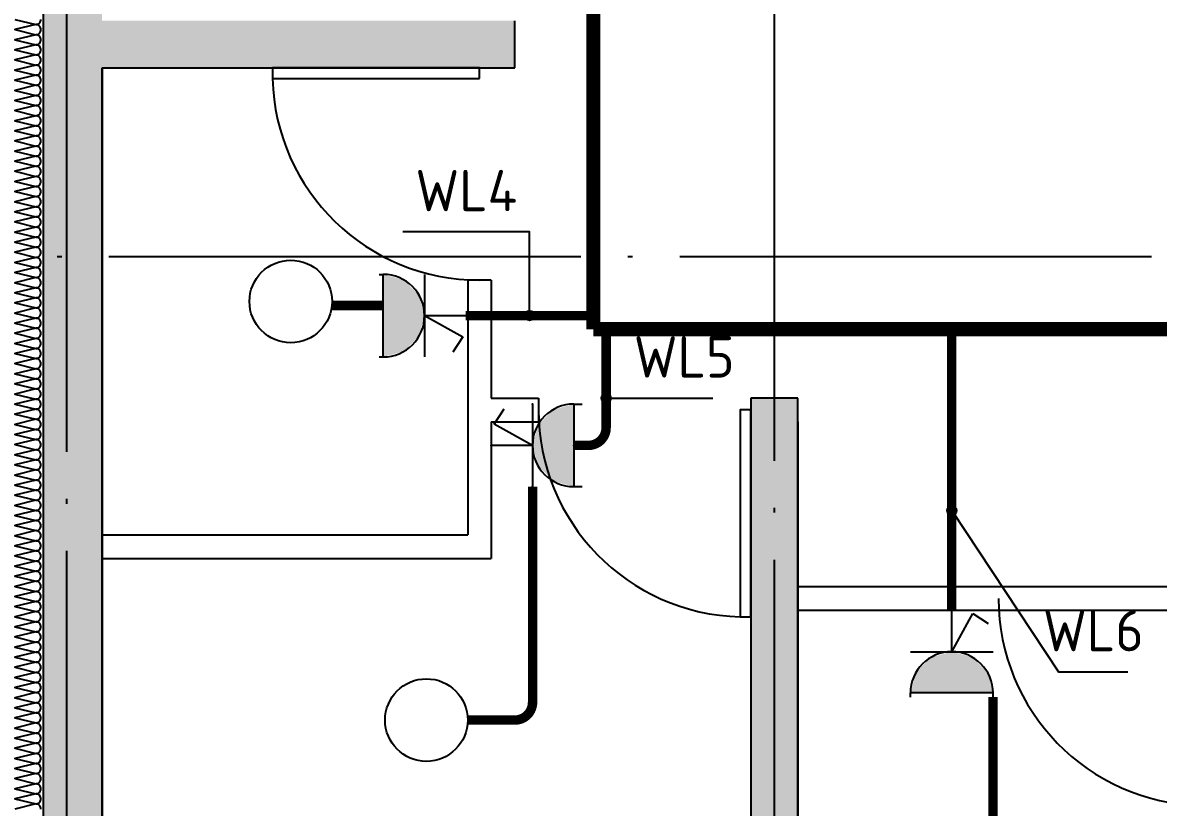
# Model space of a CAD drawing. Extents: x 1129508 to 1196731, y 2982646 to 3009272.
# Drawn here: x 1162982 to 1167796, y 2990779 to 2994105 of the extents above; entities that cross this region are included whole.
import ezdxf
from ezdxf.enums import TextEntityAlignment as Align

# ---------------------------------------------------------------- set-up
doc = ezdxf.new("R2010")
doc.units = 0
doc.header["$LTSCALE"] = 1000
doc.linetypes.add('DOTE', pattern=[2.42, 2, -0.2, 0.02, -0.2])
for name, color, linetype in [('COLUMN', 2, 'Continuous'), ('DIM-照明', 7, 'Continuous'), ('DOTE', 8, 'DOTE'), ('E-LINE', 83, 'Continuous'), ('EQUIP-插座', 3, 'Continuous'), ('EQUIP-照明', 3, 'Continuous'), ('PUB_HATCH', 8, 'Continuous'), ('WALL', 2, 'Continuous'), ('WINDOW', 4, 'Continuous'), ('WIRE-照明', 1, 'Continuous')]:
    doc.layers.add(name, color=color, linetype=linetype)
doc.styles.add('_TEL_DIM', font='SIMPLEX', dxfattribs={"width": 0.8, "height": 3.5, "bigfont": 'HZTXT'})
doc.styles.add('CADReader_TextStyle', font='tssdeng.shx', dxfattribs={"height": 0.2, "bigfont": 'gbcbig.shx'})
doc.styles.get("Standard").update_dxf_attribs({"font": 'simplex.shx', "bigfont": 'gbcbig.shx'})

# ---------------------------------------------------------------- blocks, each defined once
blk = doc.blocks.new('21325465')
at = {"layer": 'DOTE'}
for p, q in [((6303113.1, 288090.3), (6303113.1, 305116.2)), ((6306113.1, 288052.6), (6306113.1, 305078.5)), ((6274252.3, 293757.8), (6331875.9, 293757.8))]:
    blk.add_line(p, q, dxfattribs=at)
blk = doc.blocks.new('SIPIN1-1-1')
at = {"layer": 'PUB_HATCH'}
h = blk.add_hatch(dxfattribs=at)
h.set_pattern_fill('钢筋混凝土', color=256, scale=50, style=0, pattern_type=2)
h.set_pattern_definition([(45, (0, 0), (-88.3883476, 88.3883476), []), (50, (0, 0), (358.63009, -31.376067), [37.5, -412.5]), (355, (0, 0), (-69.375667, 376.096067), [30, -330]), (100.4514, (29.9, -2.6), (289.25469, 344.71977), [31.870095, -350.571056]), (46.1842, (0, 100), (533.620524, -82.75951), [56.25, -618.75]), (96.6356, (44.47, 93.1), (467.33135, 487.05894), [47.80514, -525.8565]), (351.1842, (0, 100), (467.33097, 487.0593), [45, -495]), (21, (50, 75), (298.453526, -201.309445), [37.5, -412.5]), (326, (50, 75), (121.657666, 362.57502), [30, -330]), (71.4514, (74.87, 58.22), (420.111314, 161.26525), [31.870095, -350.571056]), (37.5, (0, 0), (6.0799277, 166.446927), [0, -326, 0, -335, 0, -331.25]), (7.5, (0, 0), (131.534769, 197.205856), [0, -191, 0, -318.5, 0, -126.25]), (-32.5, (-111.5, 0), (266.911218, -11.277436), [0, -125, 0, -390, 0, -517.5]), (-42.5, (-161.5, 0), (291.593085, 50.052491), [0, -162.5, 0, -259, 0, -367.5])])
h.paths.add_polyline_path([(-260272.7, 2626285.8), (-260472.7, 2626285.8), (-260472.7, 2623736.1), (-264072.7, 2623736.1), (-264072.7, 2627086.1), (-264272.7, 2627086.1), (-264272.7, 2625036.1), (-267022.7, 2625036.1), (-267022.7, 2628486.1), (-265272.7, 2628486.1), (-265272.7, 2628686.1), (-267022.7, 2628686.1), (-267022.7, 2630686.1), (-265272.7, 2630686.1), (-265272.7, 2630886.1), (-267022.7, 2630886.1), (-267022.7, 2633336.1), (-266572.7, 2633336.1), (-266572.7, 2633586.1), (-267272.7, 2633586.1), (-267272.7, 2624786.1), (-264322.7, 2624786.1), (-264322.7, 2623486.1), (-256422.7, 2623486.1), (-256422.7, 2624786.1), (-250722.7, 2624786.1), (-250722.7, 2623486.1), (-242822.7, 2623486.1), (-242822.7, 2624786.1), (-239872.7, 2624786.1), (-239872.7, 2633586.1), (-240572.7, 2633586.1), (-240572.7, 2633336.1), (-240122.7, 2633336.1), (-240122.7, 2630886.1), (-241872.7, 2630886.1), (-241872.7, 2630686.1), (-240122.7, 2630686.1), (-240122.7, 2628686.1), (-241872.7, 2628686.1), (-241872.7, 2628486.1), (-240122.7, 2628486.1), (-240122.7, 2625036.1), (-242872.7, 2625036.1), (-242872.7, 2627086.1), (-243072.7, 2627086.1), (-243072.7, 2623736.1), (-246672.7, 2623736.1), (-246672.7, 2626285.8), (-246872.7, 2626285.8), (-246872.7, 2623736.1), (-250472.7, 2623736.1), (-250472.7, 2627686.1), (-250672.7, 2627686.1), (-250672.7, 2625036.1), (-253472.7, 2625036.1), (-253472.7, 2628486.1), (-251672.7, 2628486.1), (-251672.7, 2628686.1), (-255472.7, 2628686.1), (-255472.7, 2628486.1), (-253672.7, 2628486.1), (-253672.7, 2625036.1), (-256472.7, 2625036.1), (-256472.7, 2627686.1), (-256672.7, 2627686.1), (-256672.7, 2623736.1), (-260272.7, 2623736.1)], flags=0)
at = {"layer": 'COLUMN'}
for points in [[(-267272.7, 2633586.1), (-267272.7, 2624786.1)], [(-265272.7, 2628486.1), (-265272.7, 2628686.1)], [(-267022.7, 2625036.1), (-267022.7, 2628486.1)], [(-267022.7, 2628486.1), (-265272.7, 2628486.1)], [(-264072.7, 2627086.1), (-264272.7, 2627086.1)], [(-264272.7, 2627086.1), (-264272.7, 2625036.1)], [(-264072.7, 2623736.1), (-264072.7, 2627086.1)]]:
    blk.add_lwpolyline(points, dxfattribs=at)
at = {"layer": 'E-LINE', "linetype": 'Continuous'}
for points in [[(-267392.4, 2628691.7), (-267303.2, 2628670.2), (-267392.4, 2628648.7), (-267303.2, 2628627.3), (-267392.4, 2628605.8), (-267303.2, 2628584.4), (-267392.4, 2628562.9), (-267303.2, 2628541.4), (-267392.4, 2628520), (-267303.2, 2628498.5), (-267392.4, 2628477.1), (-267303.2, 2628455.6), (-267392.4, 2628434.1), (-267303.2, 2628412.7), (-267392.4, 2628391.2), (-267303.2, 2628369.8), (-267392.4, 2628348.3), (-267303.2, 2628326.8), (-267392.4, 2628305.4), (-267303.2, 2628283.9), (-267392.4, 2628262.5), (-267303.2, 2628241), (-267392.4, 2628219.6), (-267303.2, 2628198.1), (-267392.4, 2628176.6), (-267303.2, 2628155.2), (-267392.4, 2628133.7), (-267303.2, 2628112.3), (-267392.4, 2628090.8), (-267303.2, 2628069.3), (-267392.4, 2628047.9), (-267303.2, 2628026.4), (-267392.4, 2628005), (-267303.2, 2627983.5), (-267392.4, 2627962), (-267303.2, 2627940.6), (-267392.4, 2627919.1), (-267303.2, 2627897.7), (-267392.4, 2627876.2), (-267303.2, 2627854.7), (-267392.4, 2627833.3), (-267303.2, 2627811.8), (-267392.4, 2627790.4), (-267303.2, 2627768.9), (-267392.4, 2627747.4), (-267303.2, 2627726), (-267392.4, 2627704.5), (-267303.2, 2627683.1), (-267392.4, 2627661.6), (-267303.2, 2627640.2), (-267392.4, 2627618.7), (-267303.2, 2627597.2), (-267392.4, 2627575.8), (-267303.2, 2627554.3), (-267392.4, 2627532.9), (-267303.2, 2627511.4), (-267392.4, 2627489.9), (-267303.2, 2627468.5), (-267392.4, 2627447), (-267303.2, 2627425.6), (-267392.4, 2627404.1), (-267303.2, 2627382.6), (-267392.4, 2627361.2), (-267303.2, 2627339.7), (-267392.4, 2627318.3), (-267303.2, 2627296.8), (-267392.4, 2627275.3), (-267303.2, 2627253.9), (-267392.4, 2627232.4), (-267303.2, 2627211), (-267392.4, 2627189.5), (-267303.2, 2627168.1), (-267392.4, 2627146.6), (-267303.2, 2627125.1), (-267392.4, 2627103.7), (-267303.2, 2627082.2), (-267392.4, 2627060.8), (-267303.2, 2627039.3), (-267392.4, 2627017.8), (-267303.2, 2626996.4), (-267392.4, 2626974.9), (-267303.2, 2626953.5), (-267392.4, 2626932), (-267303.2, 2626910.5), (-267392.4, 2626889.1), (-267303.2, 2626867.6), (-267392.4, 2626846.2), (-267303.2, 2626824.7), (-267392.4, 2626803.2), (-267303.2, 2626781.8), (-267392.4, 2626760.3), (-267303.2, 2626738.9), (-267392.4, 2626717.4), (-267303.2, 2626695.9), (-267392.4, 2626674.5), (-267303.2, 2626653), (-267392.4, 2626631.6), (-267303.2, 2626610.1), (-267392.4, 2626588.7), (-267303.2, 2626567.2), (-267392.4, 2626545.7), (-267303.2, 2626524.3), (-267392.4, 2626502.8), (-267303.2, 2626481.4), (-267392.4, 2626459.9), (-267303.2, 2626438.4), (-267392.4, 2626417), (-267303.2, 2626395.5), (-267392.4, 2626374.1), (-267303.2, 2626352.6), (-267392.4, 2626331.1), (-267303.2, 2626309.7), (-267392.4, 2626288.2), (-267303.2, 2626266.8), (-267392.4, 2626245.3), (-267303.2, 2626223.8), (-267392.4, 2626202.4), (-267303.2, 2626180.9), (-267392.4, 2626159.5), (-267303.2, 2626138), (-267392.4, 2626116.5), (-267303.2, 2626095.1), (-267392.4, 2626073.6), (-267303.2, 2626052.2), (-267392.4, 2626030.7), (-267303.2, 2626009.3), (-267392.4, 2625987.8), (-267303.2, 2625966.3), (-267392.4, 2625944.9), (-267303.2, 2625923.4), (-267392.4, 2625902), (-267303.2, 2625880.5), (-267392.4, 2625859), (-267303.2, 2625837.6), (-267392.4, 2625816.1), (-267303.2, 2625794.7), (-267392.4, 2625773.2), (-267303.2, 2625751.7), (-267392.4, 2625730.3), (-267303.2, 2625708.8), (-267392.4, 2625687.4), (-267303.2, 2625665.9), (-267392.4, 2625644.4), (-267303.2, 2625623), (-267392.4, 2625601.5), (-267303.2, 2625580.1), (-267392.4, 2625558.6), (-267303.2, 2625537.1), (-267392.4, 2625515.7), (-267303.2, 2625494.2), (-267392.4, 2625472.8), (-267303.2, 2625451.3), (-267392.4, 2625429.9), (-267303.2, 2625408.4), (-267392.4, 2625386.9), (-267303.2, 2625365.5), (-267392.4, 2625344)], [(-267303.2, 2628670.2), (-267299.5, 2628670.5), (-267295.9, 2628671.5), (-267292.5, 2628673.1), (-267289.5, 2628675.2), (-267286.8, 2628677.9), (-267284.7, 2628680.9), (-267283.1, 2628684.3), (-267282.2, 2628687.9), (-267281.8, 2628691.7)], [(-267281.8, 2628648.7), (-267282.2, 2628652.5), (-267283.1, 2628656.1), (-267284.7, 2628659.5), (-267286.8, 2628662.5), (-267289.5, 2628665.2), (-267292.5, 2628667.3), (-267295.9, 2628668.9), (-267299.5, 2628669.9), (-267303.2, 2628670.2)], [(-267303.2, 2628627.3), (-267299.5, 2628627.6), (-267295.9, 2628628.6), (-267292.5, 2628630.2), (-267289.5, 2628632.3), (-267286.8, 2628634.9), (-267284.7, 2628638), (-267283.1, 2628641.4), (-267282.2, 2628645), (-267281.8, 2628648.7)], [(-267281.8, 2628605.8), (-267282.2, 2628609.5), (-267283.1, 2628613.2), (-267284.7, 2628616.5), (-267286.8, 2628619.6), (-267289.5, 2628622.3), (-267292.5, 2628624.4), (-267295.9, 2628626), (-267299.5, 2628627), (-267303.2, 2628627.3)], [(-267303.2, 2628584.4), (-267299.5, 2628584.7), (-267295.9, 2628585.7), (-267292.5, 2628587.2), (-267289.5, 2628589.4), (-267286.8, 2628592), (-267284.7, 2628595.1), (-267283.1, 2628598.5), (-267282.2, 2628602.1), (-267281.8, 2628605.8)], [(-267281.8, 2628562.9), (-267282.2, 2628566.6), (-267283.1, 2628570.2), (-267284.7, 2628573.6), (-267286.8, 2628576.7), (-267289.5, 2628579.3), (-267292.5, 2628581.5), (-267295.9, 2628583.1), (-267299.5, 2628584), (-267303.2, 2628584.4)], [(-267303.2, 2628541.4), (-267299.5, 2628541.8), (-267295.9, 2628542.7), (-267292.5, 2628544.3), (-267289.5, 2628546.5), (-267286.8, 2628549.1), (-267284.7, 2628552.2), (-267283.1, 2628555.6), (-267282.2, 2628559.2), (-267281.8, 2628562.9)], [(-267281.8, 2628520), (-267282.2, 2628523.7), (-267283.1, 2628527.3), (-267284.7, 2628530.7), (-267286.8, 2628533.8), (-267289.5, 2628536.4), (-267292.5, 2628538.6), (-267295.9, 2628540.1), (-267299.5, 2628541.1), (-267303.2, 2628541.4)], [(-267303.2, 2628498.5), (-267299.5, 2628498.8), (-267295.9, 2628499.8), (-267292.5, 2628501.4), (-267289.5, 2628503.5), (-267286.8, 2628506.2), (-267284.7, 2628509.3), (-267283.1, 2628512.6), (-267282.2, 2628516.3), (-267281.8, 2628520)], [(-267281.8, 2628477.1), (-267282.2, 2628480.8), (-267283.1, 2628484.4), (-267284.7, 2628487.8), (-267286.8, 2628490.9), (-267289.5, 2628493.5), (-267292.5, 2628495.6), (-267295.9, 2628497.2), (-267299.5, 2628498.2), (-267303.2, 2628498.5)], [(-267303.2, 2628455.6), (-267299.5, 2628455.9), (-267295.9, 2628456.9), (-267292.5, 2628458.5), (-267289.5, 2628460.6), (-267286.8, 2628463.3), (-267284.7, 2628466.3), (-267283.1, 2628469.7), (-267282.2, 2628473.3), (-267281.8, 2628477.1)], [(-267281.8, 2628434.1), (-267282.2, 2628437.9), (-267283.1, 2628441.5), (-267284.7, 2628444.9), (-267286.8, 2628447.9), (-267289.5, 2628450.6), (-267292.5, 2628452.7), (-267295.9, 2628454.3), (-267299.5, 2628455.3), (-267303.2, 2628455.6)], [(-267303.2, 2628412.7), (-267299.5, 2628413), (-267295.9, 2628414), (-267292.5, 2628415.6), (-267289.5, 2628417.7), (-267286.8, 2628420.4), (-267284.7, 2628423.4), (-267283.1, 2628426.8), (-267282.2, 2628430.4), (-267281.8, 2628434.1)], [(-267281.8, 2628391.2), (-267282.2, 2628395), (-267283.1, 2628398.6), (-267284.7, 2628402), (-267286.8, 2628405), (-267289.5, 2628407.7), (-267292.5, 2628409.8), (-267295.9, 2628411.4), (-267299.5, 2628412.4), (-267303.2, 2628412.7)], [(-267303.2, 2628369.8), (-267299.5, 2628370.1), (-267295.9, 2628371.1), (-267292.5, 2628372.6), (-267289.5, 2628374.8), (-267286.8, 2628377.4), (-267284.7, 2628380.5), (-267283.1, 2628383.9), (-267282.2, 2628387.5), (-267281.8, 2628391.2)], [(-267281.8, 2628348.3), (-267282.2, 2628352), (-267283.1, 2628355.6), (-267284.7, 2628359), (-267286.8, 2628362.1), (-267289.5, 2628364.7), (-267292.5, 2628366.9), (-267295.9, 2628368.5), (-267299.5, 2628369.4), (-267303.2, 2628369.8)], [(-267303.2, 2628326.8), (-267299.5, 2628327.2), (-267295.9, 2628328.1), (-267292.5, 2628329.7), (-267289.5, 2628331.9), (-267286.8, 2628334.5), (-267284.7, 2628337.6), (-267283.1, 2628341), (-267282.2, 2628344.6), (-267281.8, 2628348.3)], [(-267281.8, 2628305.4), (-267282.2, 2628309.1), (-267283.1, 2628312.7), (-267284.7, 2628316.1), (-267286.8, 2628319.2), (-267289.5, 2628321.8), (-267292.5, 2628324), (-267295.9, 2628325.6), (-267299.5, 2628326.5), (-267303.2, 2628326.8)], [(-267303.2, 2628283.9), (-267299.5, 2628284.3), (-267295.9, 2628285.2), (-267292.5, 2628286.8), (-267289.5, 2628289), (-267286.8, 2628291.6), (-267284.7, 2628294.7), (-267283.1, 2628298.1), (-267282.2, 2628301.7), (-267281.8, 2628305.4)], [(-267281.8, 2628262.5), (-267282.2, 2628266.2), (-267283.1, 2628269.8), (-267284.7, 2628273.2), (-267286.8, 2628276.3), (-267289.5, 2628278.9), (-267292.5, 2628281.1), (-267295.9, 2628282.6), (-267299.5, 2628283.6), (-267303.2, 2628283.9)], [(-267303.2, 2628241), (-267299.5, 2628241.3), (-267295.9, 2628242.3), (-267292.5, 2628243.9), (-267289.5, 2628246), (-267286.8, 2628248.7), (-267284.7, 2628251.7), (-267283.1, 2628255.1), (-267282.2, 2628258.7), (-267281.8, 2628262.5)], [(-267281.8, 2628219.6), (-267282.2, 2628223.3), (-267283.1, 2628226.9), (-267284.7, 2628230.3), (-267286.8, 2628233.3), (-267289.5, 2628236), (-267292.5, 2628238.1), (-267295.9, 2628239.7), (-267299.5, 2628240.7), (-267303.2, 2628241)], [(-267303.2, 2628198.1), (-267299.5, 2628198.4), (-267295.9, 2628199.4), (-267292.5, 2628201), (-267289.5, 2628203.1), (-267286.8, 2628205.8), (-267284.7, 2628208.8), (-267283.1, 2628212.2), (-267282.2, 2628215.8), (-267281.8, 2628219.6)], [(-267281.8, 2628176.6), (-267282.2, 2628180.4), (-267283.1, 2628184), (-267284.7, 2628187.4), (-267286.8, 2628190.4), (-267289.5, 2628193.1), (-267292.5, 2628195.2), (-267295.9, 2628196.8), (-267299.5, 2628197.8), (-267303.2, 2628198.1)], [(-267303.2, 2628155.2), (-267299.5, 2628155.5), (-267295.9, 2628156.5), (-267292.5, 2628158.1), (-267289.5, 2628160.2), (-267286.8, 2628162.8), (-267284.7, 2628165.9), (-267283.1, 2628169.3), (-267282.2, 2628172.9), (-267281.8, 2628176.6)], [(-267281.8, 2628133.7), (-267282.2, 2628137.4), (-267283.1, 2628141.1), (-267284.7, 2628144.4), (-267286.8, 2628147.5), (-267289.5, 2628150.2), (-267292.5, 2628152.3), (-267295.9, 2628153.9), (-267299.5, 2628154.8), (-267303.2, 2628155.2)], [(-267303.2, 2628112.3), (-267299.5, 2628112.6), (-267295.9, 2628113.6), (-267292.5, 2628115.1), (-267289.5, 2628117.3), (-267286.8, 2628119.9), (-267284.7, 2628123), (-267283.1, 2628126.4), (-267282.2, 2628130), (-267281.8, 2628133.7)], [(-267281.8, 2628090.8), (-267282.2, 2628094.5), (-267283.1, 2628098.1), (-267284.7, 2628101.5), (-267286.8, 2628104.6), (-267289.5, 2628107.2), (-267292.5, 2628109.4), (-267295.9, 2628111), (-267299.5, 2628111.9), (-267303.2, 2628112.3)], [(-267303.2, 2628069.3), (-267299.5, 2628069.7), (-267295.9, 2628070.6), (-267292.5, 2628072.2), (-267289.5, 2628074.4), (-267286.8, 2628077), (-267284.7, 2628080.1), (-267283.1, 2628083.5), (-267282.2, 2628087.1), (-267281.8, 2628090.8)], [(-267281.8, 2628047.9), (-267282.2, 2628051.6), (-267283.1, 2628055.2), (-267284.7, 2628058.6), (-267286.8, 2628061.7), (-267289.5, 2628064.3), (-267292.5, 2628066.5), (-267295.9, 2628068), (-267299.5, 2628069), (-267303.2, 2628069.3)], [(-267303.2, 2628026.4), (-267299.5, 2628026.7), (-267295.9, 2628027.7), (-267292.5, 2628029.3), (-267289.5, 2628031.4), (-267286.8, 2628034.1), (-267284.7, 2628037.1), (-267283.1, 2628040.5), (-267282.2, 2628044.2), (-267281.8, 2628047.9)], [(-267281.8, 2628005), (-267282.2, 2628008.7), (-267283.1, 2628012.3), (-267284.7, 2628015.7), (-267286.8, 2628018.8), (-267289.5, 2628021.4), (-267292.5, 2628023.5), (-267295.9, 2628025.1), (-267299.5, 2628026.1), (-267303.2, 2628026.4)], [(-267303.2, 2627983.5), (-267299.5, 2627983.8), (-267295.9, 2627984.8), (-267292.5, 2627986.4), (-267289.5, 2627988.5), (-267286.8, 2627991.2), (-267284.7, 2627994.2), (-267283.1, 2627997.6), (-267282.2, 2628001.2), (-267281.8, 2628005)], [(-267281.8, 2627962), (-267282.2, 2627965.8), (-267283.1, 2627969.4), (-267284.7, 2627972.8), (-267286.8, 2627975.8), (-267289.5, 2627978.5), (-267292.5, 2627980.6), (-267295.9, 2627982.2), (-267299.5, 2627983.2), (-267303.2, 2627983.5)], [(-267303.2, 2627940.6), (-267299.5, 2627940.9), (-267295.9, 2627941.9), (-267292.5, 2627943.5), (-267289.5, 2627945.6), (-267286.8, 2627948.2), (-267284.7, 2627951.3), (-267283.1, 2627954.7), (-267282.2, 2627958.3), (-267281.8, 2627962)], [(-267281.8, 2627919.1), (-267282.2, 2627922.9), (-267283.1, 2627926.5), (-267284.7, 2627929.9), (-267286.8, 2627932.9), (-267289.5, 2627935.6), (-267292.5, 2627937.7), (-267295.9, 2627939.3), (-267299.5, 2627940.3), (-267303.2, 2627940.6)], [(-267303.2, 2627897.7), (-267299.5, 2627898), (-267295.9, 2627899), (-267292.5, 2627900.5), (-267289.5, 2627902.7), (-267286.8, 2627905.3), (-267284.7, 2627908.4), (-267283.1, 2627911.8), (-267282.2, 2627915.4), (-267281.8, 2627919.1)], [(-267281.8, 2627876.2), (-267282.2, 2627879.9), (-267283.1, 2627883.5), (-267284.7, 2627886.9), (-267286.8, 2627890), (-267289.5, 2627892.6), (-267292.5, 2627894.8), (-267295.9, 2627896.4), (-267299.5, 2627897.3), (-267303.2, 2627897.7)], [(-267303.2, 2627854.7), (-267299.5, 2627855.1), (-267295.9, 2627856), (-267292.5, 2627857.6), (-267289.5, 2627859.8), (-267286.8, 2627862.4), (-267284.7, 2627865.5), (-267283.1, 2627868.9), (-267282.2, 2627872.5), (-267281.8, 2627876.2)], [(-267281.8, 2627833.3), (-267282.2, 2627837), (-267283.1, 2627840.6), (-267284.7, 2627844), (-267286.8, 2627847.1), (-267289.5, 2627849.7), (-267292.5, 2627851.9), (-267295.9, 2627853.5), (-267299.5, 2627854.4), (-267303.2, 2627854.7)], [(-267303.2, 2627811.8), (-267299.5, 2627812.2), (-267295.9, 2627813.1), (-267292.5, 2627814.7), (-267289.5, 2627816.8), (-267286.8, 2627819.5), (-267284.7, 2627822.6), (-267283.1, 2627825.9), (-267282.2, 2627829.6), (-267281.8, 2627833.3)], [(-267281.8, 2627790.4), (-267282.2, 2627794.1), (-267283.1, 2627797.7), (-267284.7, 2627801.1), (-267286.8, 2627804.2), (-267289.5, 2627806.8), (-267292.5, 2627809), (-267295.9, 2627810.5), (-267299.5, 2627811.5), (-267303.2, 2627811.8)], [(-267303.2, 2627768.9), (-267299.5, 2627769.2), (-267295.9, 2627770.2), (-267292.5, 2627771.8), (-267289.5, 2627773.9), (-267286.8, 2627776.6), (-267284.7, 2627779.6), (-267283.1, 2627783), (-267282.2, 2627786.6), (-267281.8, 2627790.4)], [(-267281.8, 2627747.4), (-267282.2, 2627751.2), (-267283.1, 2627754.8), (-267284.7, 2627758.2), (-267286.8, 2627761.2), (-267289.5, 2627763.9), (-267292.5, 2627766), (-267295.9, 2627767.6), (-267299.5, 2627768.6), (-267303.2, 2627768.9)], [(-267303.2, 2627726), (-267299.5, 2627726.3), (-267295.9, 2627727.3), (-267292.5, 2627728.9), (-267289.5, 2627731), (-267286.8, 2627733.7), (-267284.7, 2627736.7), (-267283.1, 2627740.1), (-267282.2, 2627743.7), (-267281.8, 2627747.4)], [(-267281.8, 2627704.5), (-267282.2, 2627708.3), (-267283.1, 2627711.9), (-267284.7, 2627715.3), (-267286.8, 2627718.3), (-267289.5, 2627721), (-267292.5, 2627723.1), (-267295.9, 2627724.7), (-267299.5, 2627725.7), (-267303.2, 2627726)], [(-267303.2, 2627683.1), (-267299.5, 2627683.4), (-267295.9, 2627684.4), (-267292.5, 2627685.9), (-267289.5, 2627688.1), (-267286.8, 2627690.7), (-267284.7, 2627693.8), (-267283.1, 2627697.2), (-267282.2, 2627700.8), (-267281.8, 2627704.5)], [(-267281.8, 2627661.6), (-267282.2, 2627665.3), (-267283.1, 2627669), (-267284.7, 2627672.3), (-267286.8, 2627675.4), (-267289.5, 2627678.1), (-267292.5, 2627680.2), (-267295.9, 2627681.8), (-267299.5, 2627682.7), (-267303.2, 2627683.1)], [(-267303.2, 2627640.2), (-267299.5, 2627640.5), (-267295.9, 2627641.4), (-267292.5, 2627643), (-267289.5, 2627645.2), (-267286.8, 2627647.8), (-267284.7, 2627650.9), (-267283.1, 2627654.3), (-267282.2, 2627657.9), (-267281.8, 2627661.6)], [(-267281.8, 2627618.7), (-267282.2, 2627622.4), (-267283.1, 2627626), (-267284.7, 2627629.4), (-267286.8, 2627632.5), (-267289.5, 2627635.1), (-267292.5, 2627637.3), (-267295.9, 2627638.9), (-267299.5, 2627639.8), (-267303.2, 2627640.2)], [(-267303.2, 2627597.2), (-267299.5, 2627597.6), (-267295.9, 2627598.5), (-267292.5, 2627600.1), (-267289.5, 2627602.3), (-267286.8, 2627604.9), (-267284.7, 2627608), (-267283.1, 2627611.4), (-267282.2, 2627615), (-267281.8, 2627618.7)], [(-267281.8, 2627575.8), (-267282.2, 2627579.5), (-267283.1, 2627583.1), (-267284.7, 2627586.5), (-267286.8, 2627589.6), (-267289.5, 2627592.2), (-267292.5, 2627594.4), (-267295.9, 2627595.9), (-267299.5, 2627596.9), (-267303.2, 2627597.2)], [(-267303.2, 2627554.3), (-267299.5, 2627554.6), (-267295.9, 2627555.6), (-267292.5, 2627557.2), (-267289.5, 2627559.3), (-267286.8, 2627562), (-267284.7, 2627565), (-267283.1, 2627568.4), (-267282.2, 2627572), (-267281.8, 2627575.8)], [(-267281.8, 2627532.9), (-267282.2, 2627536.6), (-267283.1, 2627540.2), (-267284.7, 2627543.6), (-267286.8, 2627546.7), (-267289.5, 2627549.3), (-267292.5, 2627551.4), (-267295.9, 2627553), (-267299.5, 2627554), (-267303.2, 2627554.3)], [(-267303.2, 2627511.4), (-267299.5, 2627511.7), (-267295.9, 2627512.7), (-267292.5, 2627514.3), (-267289.5, 2627516.4), (-267286.8, 2627519.1), (-267284.7, 2627522.1), (-267283.1, 2627525.5), (-267282.2, 2627529.1), (-267281.8, 2627532.9)], [(-267281.8, 2627489.9), (-267282.2, 2627493.7), (-267283.1, 2627497.3), (-267284.7, 2627500.7), (-267286.8, 2627503.7), (-267289.5, 2627506.4), (-267292.5, 2627508.5), (-267295.9, 2627510.1), (-267299.5, 2627511.1), (-267303.2, 2627511.4)], [(-267303.2, 2627468.5), (-267299.5, 2627468.8), (-267295.9, 2627469.8), (-267292.5, 2627471.4), (-267289.5, 2627473.5), (-267286.8, 2627476.1), (-267284.7, 2627479.2), (-267283.1, 2627482.6), (-267282.2, 2627486.2), (-267281.8, 2627489.9)], [(-267281.8, 2627447), (-267282.2, 2627450.7), (-267283.1, 2627454.4), (-267284.7, 2627457.8), (-267286.8, 2627460.8), (-267289.5, 2627463.5), (-267292.5, 2627465.6), (-267295.9, 2627467.2), (-267299.5, 2627468.2), (-267303.2, 2627468.5)], [(-267303.2, 2627425.6), (-267299.5, 2627425.9), (-267295.9, 2627426.9), (-267292.5, 2627428.4), (-267289.5, 2627430.6), (-267286.8, 2627433.2), (-267284.7, 2627436.3), (-267283.1, 2627439.7), (-267282.2, 2627443.3), (-267281.8, 2627447)], [(-267281.8, 2627404.1), (-267282.2, 2627407.8), (-267283.1, 2627411.4), (-267284.7, 2627414.8), (-267286.8, 2627417.9), (-267289.5, 2627420.5), (-267292.5, 2627422.7), (-267295.9, 2627424.3), (-267299.5, 2627425.2), (-267303.2, 2627425.6)], [(-267303.2, 2627382.6), (-267299.5, 2627383), (-267295.9, 2627383.9), (-267292.5, 2627385.5), (-267289.5, 2627387.7), (-267286.8, 2627390.3), (-267284.7, 2627393.4), (-267283.1, 2627396.8), (-267282.2, 2627400.4), (-267281.8, 2627404.1)], [(-267281.8, 2627361.2), (-267282.2, 2627364.9), (-267283.1, 2627368.5), (-267284.7, 2627371.9), (-267286.8, 2627375), (-267289.5, 2627377.6), (-267292.5, 2627379.8), (-267295.9, 2627381.3), (-267299.5, 2627382.3), (-267303.2, 2627382.6)], [(-267303.2, 2627339.7), (-267299.5, 2627340.1), (-267295.9, 2627341), (-267292.5, 2627342.6), (-267289.5, 2627344.7), (-267286.8, 2627347.4), (-267284.7, 2627350.5), (-267283.1, 2627353.8), (-267282.2, 2627357.5), (-267281.8, 2627361.2)], [(-267281.8, 2627318.3), (-267282.2, 2627322), (-267283.1, 2627325.6), (-267284.7, 2627329), (-267286.8, 2627332.1), (-267289.5, 2627334.7), (-267292.5, 2627336.8), (-267295.9, 2627338.4), (-267299.5, 2627339.4), (-267303.2, 2627339.7)], [(-267303.2, 2627296.8), (-267299.5, 2627297.1), (-267295.9, 2627298.1), (-267292.5, 2627299.7), (-267289.5, 2627301.8), (-267286.8, 2627304.5), (-267284.7, 2627307.5), (-267283.1, 2627310.9), (-267282.2, 2627314.5), (-267281.8, 2627318.3)], [(-267281.8, 2627275.3), (-267282.2, 2627279.1), (-267283.1, 2627282.7), (-267284.7, 2627286.1), (-267286.8, 2627289.1), (-267289.5, 2627291.8), (-267292.5, 2627293.9), (-267295.9, 2627295.5), (-267299.5, 2627296.5), (-267303.2, 2627296.8)], [(-267303.2, 2627253.9), (-267299.5, 2627254.2), (-267295.9, 2627255.2), (-267292.5, 2627256.8), (-267289.5, 2627258.9), (-267286.8, 2627261.6), (-267284.7, 2627264.6), (-267283.1, 2627268), (-267282.2, 2627271.6), (-267281.8, 2627275.3)], [(-267281.8, 2627232.4), (-267282.2, 2627236.2), (-267283.1, 2627239.8), (-267284.7, 2627243.2), (-267286.8, 2627246.2), (-267289.5, 2627248.9), (-267292.5, 2627251), (-267295.9, 2627252.6), (-267299.5, 2627253.6), (-267303.2, 2627253.9)], [(-267303.2, 2627211), (-267299.5, 2627211.3), (-267295.9, 2627212.3), (-267292.5, 2627213.8), (-267289.5, 2627216), (-267286.8, 2627218.6), (-267284.7, 2627221.7), (-267283.1, 2627225.1), (-267282.2, 2627228.7), (-267281.8, 2627232.4)], [(-267281.8, 2627189.5), (-267282.2, 2627193.2), (-267283.1, 2627196.8), (-267284.7, 2627200.2), (-267286.8, 2627203.3), (-267289.5, 2627205.9), (-267292.5, 2627208.1), (-267295.9, 2627209.7), (-267299.5, 2627210.6), (-267303.2, 2627211)], [(-267303.2, 2627168.1), (-267299.5, 2627168.4), (-267295.9, 2627169.3), (-267292.5, 2627170.9), (-267289.5, 2627173.1), (-267286.8, 2627175.7), (-267284.7, 2627178.8), (-267283.1, 2627182.2), (-267282.2, 2627185.8), (-267281.8, 2627189.5)], [(-267281.8, 2627146.6), (-267282.2, 2627150.3), (-267283.1, 2627153.9), (-267284.7, 2627157.3), (-267286.8, 2627160.4), (-267289.5, 2627163), (-267292.5, 2627165.2), (-267295.9, 2627166.8), (-267299.5, 2627167.7), (-267303.2, 2627168.1)], [(-267303.2, 2627125.1), (-267299.5, 2627125.5), (-267295.9, 2627126.4), (-267292.5, 2627128), (-267289.5, 2627130.2), (-267286.8, 2627132.8), (-267284.7, 2627135.9), (-267283.1, 2627139.3), (-267282.2, 2627142.9), (-267281.8, 2627146.6)], [(-267281.8, 2627103.7), (-267282.2, 2627107.4), (-267283.1, 2627111), (-267284.7, 2627114.4), (-267286.8, 2627117.5), (-267289.5, 2627120.1), (-267292.5, 2627122.3), (-267295.9, 2627123.8), (-267299.5, 2627124.8), (-267303.2, 2627125.1)], [(-267303.2, 2627082.2), (-267299.5, 2627082.5), (-267295.9, 2627083.5), (-267292.5, 2627085.1), (-267289.5, 2627087.2), (-267286.8, 2627089.9), (-267284.7, 2627092.9), (-267283.1, 2627096.3), (-267282.2, 2627099.9), (-267281.8, 2627103.7)], [(-267281.8, 2627060.8), (-267282.2, 2627064.5), (-267283.1, 2627068.1), (-267284.7, 2627071.5), (-267286.8, 2627074.5), (-267289.5, 2627077.2), (-267292.5, 2627079.3), (-267295.9, 2627080.9), (-267299.5, 2627081.9), (-267303.2, 2627082.2)], [(-267303.2, 2627039.3), (-267299.5, 2627039.6), (-267295.9, 2627040.6), (-267292.5, 2627042.2), (-267289.5, 2627044.3), (-267286.8, 2627047), (-267284.7, 2627050), (-267283.1, 2627053.4), (-267282.2, 2627057), (-267281.8, 2627060.8)], [(-267281.8, 2627017.8), (-267282.2, 2627021.6), (-267283.1, 2627025.2), (-267284.7, 2627028.6), (-267286.8, 2627031.6), (-267289.5, 2627034.3), (-267292.5, 2627036.4), (-267295.9, 2627038), (-267299.5, 2627039), (-267303.2, 2627039.3)], [(-267303.2, 2626996.4), (-267299.5, 2626996.7), (-267295.9, 2626997.7), (-267292.5, 2626999.3), (-267289.5, 2627001.4), (-267286.8, 2627004), (-267284.7, 2627007.1), (-267283.1, 2627010.5), (-267282.2, 2627014.1), (-267281.8, 2627017.8)], [(-267281.8, 2626974.9), (-267282.2, 2626978.6), (-267283.1, 2626982.3), (-267284.7, 2626985.6), (-267286.8, 2626988.7), (-267289.5, 2626991.4), (-267292.5, 2626993.5), (-267295.9, 2626995.1), (-267299.5, 2626996.1), (-267303.2, 2626996.4)], [(-267303.2, 2626953.5), (-267299.5, 2626953.8), (-267295.9, 2626954.8), (-267292.5, 2626956.3), (-267289.5, 2626958.5), (-267286.8, 2626961.1), (-267284.7, 2626964.2), (-267283.1, 2626967.6), (-267282.2, 2626971.2), (-267281.8, 2626974.9)], [(-267281.8, 2626932), (-267282.2, 2626935.7), (-267283.1, 2626939.3), (-267284.7, 2626942.7), (-267286.8, 2626945.8), (-267289.5, 2626948.4), (-267292.5, 2626950.6), (-267295.9, 2626952.2), (-267299.5, 2626953.1), (-267303.2, 2626953.5)], [(-267303.2, 2626910.5), (-267299.5, 2626910.9), (-267295.9, 2626911.8), (-267292.5, 2626913.4), (-267289.5, 2626915.6), (-267286.8, 2626918.2), (-267284.7, 2626921.3), (-267283.1, 2626924.7), (-267282.2, 2626928.3), (-267281.8, 2626932)], [(-267281.8, 2626889.1), (-267282.2, 2626892.8), (-267283.1, 2626896.4), (-267284.7, 2626899.8), (-267286.8, 2626902.9), (-267289.5, 2626905.5), (-267292.5, 2626907.7), (-267295.9, 2626909.2), (-267299.5, 2626910.2), (-267303.2, 2626910.5)], [(-267303.2, 2626867.6), (-267299.5, 2626867.9), (-267295.9, 2626868.9), (-267292.5, 2626870.5), (-267289.5, 2626872.6), (-267286.8, 2626875.3), (-267284.7, 2626878.4), (-267283.1, 2626881.7), (-267282.2, 2626885.4), (-267281.8, 2626889.1)], [(-267281.8, 2626846.2), (-267282.2, 2626849.9), (-267283.1, 2626853.5), (-267284.7, 2626856.9), (-267286.8, 2626860), (-267289.5, 2626862.6), (-267292.5, 2626864.7), (-267295.9, 2626866.3), (-267299.5, 2626867.3), (-267303.2, 2626867.6)], [(-267303.2, 2626824.7), (-267299.5, 2626825), (-267295.9, 2626826), (-267292.5, 2626827.6), (-267289.5, 2626829.7), (-267286.8, 2626832.4), (-267284.7, 2626835.4), (-267283.1, 2626838.8), (-267282.2, 2626842.4), (-267281.8, 2626846.2)], [(-267281.8, 2626803.2), (-267282.2, 2626807), (-267283.1, 2626810.6), (-267284.7, 2626814), (-267286.8, 2626817), (-267289.5, 2626819.7), (-267292.5, 2626821.8), (-267295.9, 2626823.4), (-267299.5, 2626824.4), (-267303.2, 2626824.7)], [(-267303.2, 2626781.8), (-267299.5, 2626782.1), (-267295.9, 2626783.1), (-267292.5, 2626784.7), (-267289.5, 2626786.8), (-267286.8, 2626789.5), (-267284.7, 2626792.5), (-267283.1, 2626795.9), (-267282.2, 2626799.5), (-267281.8, 2626803.2)], [(-267281.8, 2626760.3), (-267282.2, 2626764.1), (-267283.1, 2626767.7), (-267284.7, 2626771.1), (-267286.8, 2626774.1), (-267289.5, 2626776.8), (-267292.5, 2626778.9), (-267295.9, 2626780.5), (-267299.5, 2626781.5), (-267303.2, 2626781.8)], [(-267303.2, 2626738.9), (-267299.5, 2626739.2), (-267295.9, 2626740.2), (-267292.5, 2626741.7), (-267289.5, 2626743.9), (-267286.8, 2626746.5), (-267284.7, 2626749.6), (-267283.1, 2626753), (-267282.2, 2626756.6), (-267281.8, 2626760.3)], [(-267281.8, 2626717.4), (-267282.2, 2626721.1), (-267283.1, 2626724.7), (-267284.7, 2626728.1), (-267286.8, 2626731.2), (-267289.5, 2626733.8), (-267292.5, 2626736), (-267295.9, 2626737.6), (-267299.5, 2626738.5), (-267303.2, 2626738.9)], [(-267303.2, 2626695.9), (-267299.5, 2626696.3), (-267295.9, 2626697.2), (-267292.5, 2626698.8), (-267289.5, 2626701), (-267286.8, 2626703.6), (-267284.7, 2626706.7), (-267283.1, 2626710.1), (-267282.2, 2626713.7), (-267281.8, 2626717.4)], [(-267281.8, 2626674.5), (-267282.2, 2626678.2), (-267283.1, 2626681.8), (-267284.7, 2626685.2), (-267286.8, 2626688.3), (-267289.5, 2626690.9), (-267292.5, 2626693.1), (-267295.9, 2626694.7), (-267299.5, 2626695.6), (-267303.2, 2626695.9)], [(-267303.2, 2626653), (-267299.5, 2626653.4), (-267295.9, 2626654.3), (-267292.5, 2626655.9), (-267289.5, 2626658), (-267286.8, 2626660.7), (-267284.7, 2626663.8), (-267283.1, 2626667.1), (-267282.2, 2626670.8), (-267281.8, 2626674.5)], [(-267281.8, 2626631.6), (-267282.2, 2626635.3), (-267283.1, 2626638.9), (-267284.7, 2626642.3), (-267286.8, 2626645.4), (-267289.5, 2626648), (-267292.5, 2626650.2), (-267295.9, 2626651.7), (-267299.5, 2626652.7), (-267303.2, 2626653)], [(-267303.2, 2626610.1), (-267299.5, 2626610.4), (-267295.9, 2626611.4), (-267292.5, 2626613), (-267289.5, 2626615.1), (-267286.8, 2626617.8), (-267284.7, 2626620.8), (-267283.1, 2626624.2), (-267282.2, 2626627.8), (-267281.8, 2626631.6)], [(-267281.8, 2626588.7), (-267282.2, 2626592.4), (-267283.1, 2626596), (-267284.7, 2626599.4), (-267286.8, 2626602.4), (-267289.5, 2626605.1), (-267292.5, 2626607.2), (-267295.9, 2626608.8), (-267299.5, 2626609.8), (-267303.2, 2626610.1)], [(-267303.2, 2626567.2), (-267299.5, 2626567.5), (-267295.9, 2626568.5), (-267292.5, 2626570.1), (-267289.5, 2626572.2), (-267286.8, 2626574.9), (-267284.7, 2626577.9), (-267283.1, 2626581.3), (-267282.2, 2626584.9), (-267281.8, 2626588.7)], [(-267281.8, 2626545.7), (-267282.2, 2626549.5), (-267283.1, 2626553.1), (-267284.7, 2626556.5), (-267286.8, 2626559.5), (-267289.5, 2626562.2), (-267292.5, 2626564.3), (-267295.9, 2626565.9), (-267299.5, 2626566.9), (-267303.2, 2626567.2)], [(-267303.2, 2626524.3), (-267299.5, 2626524.6), (-267295.9, 2626525.6), (-267292.5, 2626527.1), (-267289.5, 2626529.3), (-267286.8, 2626531.9), (-267284.7, 2626535), (-267283.1, 2626538.4), (-267282.2, 2626542), (-267281.8, 2626545.7)], [(-267281.8, 2626502.8), (-267282.2, 2626506.5), (-267283.1, 2626510.2), (-267284.7, 2626513.5), (-267286.8, 2626516.6), (-267289.5, 2626519.3), (-267292.5, 2626521.4), (-267295.9, 2626523), (-267299.5, 2626523.9), (-267303.2, 2626524.3)], [(-267303.2, 2626481.4), (-267299.5, 2626481.7), (-267295.9, 2626482.6), (-267292.5, 2626484.2), (-267289.5, 2626486.4), (-267286.8, 2626489), (-267284.7, 2626492.1), (-267283.1, 2626495.5), (-267282.2, 2626499.1), (-267281.8, 2626502.8)], [(-267281.8, 2626459.9), (-267282.2, 2626463.6), (-267283.1, 2626467.2), (-267284.7, 2626470.6), (-267286.8, 2626473.7), (-267289.5, 2626476.3), (-267292.5, 2626478.5), (-267295.9, 2626480.1), (-267299.5, 2626481), (-267303.2, 2626481.4)], [(-267303.2, 2626438.4), (-267299.5, 2626438.8), (-267295.9, 2626439.7), (-267292.5, 2626441.3), (-267289.5, 2626443.5), (-267286.8, 2626446.1), (-267284.7, 2626449.2), (-267283.1, 2626452.6), (-267282.2, 2626456.2), (-267281.8, 2626459.9)], [(-267281.8, 2626417), (-267282.2, 2626420.7), (-267283.1, 2626424.3), (-267284.7, 2626427.7), (-267286.8, 2626430.8), (-267289.5, 2626433.4), (-267292.5, 2626435.6), (-267295.9, 2626437.1), (-267299.5, 2626438.1), (-267303.2, 2626438.4)], [(-267303.2, 2626395.5), (-267299.5, 2626395.8), (-267295.9, 2626396.8), (-267292.5, 2626398.4), (-267289.5, 2626400.5), (-267286.8, 2626403.2), (-267284.7, 2626406.2), (-267283.1, 2626409.6), (-267282.2, 2626413.3), (-267281.8, 2626417)], [(-267281.8, 2626374.1), (-267282.2, 2626377.8), (-267283.1, 2626381.4), (-267284.7, 2626384.8), (-267286.8, 2626387.9), (-267289.5, 2626390.5), (-267292.5, 2626392.6), (-267295.9, 2626394.2), (-267299.5, 2626395.2), (-267303.2, 2626395.5)], [(-267303.2, 2626352.6), (-267299.5, 2626352.9), (-267295.9, 2626353.9), (-267292.5, 2626355.5), (-267289.5, 2626357.6), (-267286.8, 2626360.3), (-267284.7, 2626363.3), (-267283.1, 2626366.7), (-267282.2, 2626370.3), (-267281.8, 2626374.1)], [(-267281.8, 2626331.1), (-267282.2, 2626334.9), (-267283.1, 2626338.5), (-267284.7, 2626341.9), (-267286.8, 2626344.9), (-267289.5, 2626347.6), (-267292.5, 2626349.7), (-267295.9, 2626351.3), (-267299.5, 2626352.3), (-267303.2, 2626352.6)], [(-267303.2, 2626309.7), (-267299.5, 2626310), (-267295.9, 2626311), (-267292.5, 2626312.6), (-267289.5, 2626314.7), (-267286.8, 2626317.3), (-267284.7, 2626320.4), (-267283.1, 2626323.8), (-267282.2, 2626327.4), (-267281.8, 2626331.1)], [(-267281.8, 2626288.2), (-267282.2, 2626291.9), (-267283.1, 2626295.6), (-267284.7, 2626299), (-267286.8, 2626302), (-267289.5, 2626304.7), (-267292.5, 2626306.8), (-267295.9, 2626308.4), (-267299.5, 2626309.4), (-267303.2, 2626309.7)], [(-267303.2, 2626266.8), (-267299.5, 2626267.1), (-267295.9, 2626268.1), (-267292.5, 2626269.6), (-267289.5, 2626271.8), (-267286.8, 2626274.4), (-267284.7, 2626277.5), (-267283.1, 2626280.9), (-267282.2, 2626284.5), (-267281.8, 2626288.2)], [(-267281.8, 2626245.3), (-267282.2, 2626249), (-267283.1, 2626252.6), (-267284.7, 2626256), (-267286.8, 2626259.1), (-267289.5, 2626261.7), (-267292.5, 2626263.9), (-267295.9, 2626265.5), (-267299.5, 2626266.4), (-267303.2, 2626266.8)], [(-267303.2, 2626223.8), (-267299.5, 2626224.2), (-267295.9, 2626225.1), (-267292.5, 2626226.7), (-267289.5, 2626228.9), (-267286.8, 2626231.5), (-267284.7, 2626234.6), (-267283.1, 2626238), (-267282.2, 2626241.6), (-267281.8, 2626245.3)], [(-267281.8, 2626202.4), (-267282.2, 2626206.1), (-267283.1, 2626209.7), (-267284.7, 2626213.1), (-267286.8, 2626216.2), (-267289.5, 2626218.8), (-267292.5, 2626221), (-267295.9, 2626222.6), (-267299.5, 2626223.5), (-267303.2, 2626223.8)], [(-267303.2, 2626180.9), (-267299.5, 2626181.3), (-267295.9, 2626182.2), (-267292.5, 2626183.8), (-267289.5, 2626185.9), (-267286.8, 2626188.6), (-267284.7, 2626191.7), (-267283.1, 2626195), (-267282.2, 2626198.7), (-267281.8, 2626202.4)], [(-267281.8, 2626159.5), (-267282.2, 2626163.2), (-267283.1, 2626166.8), (-267284.7, 2626170.2), (-267286.8, 2626173.3), (-267289.5, 2626175.9), (-267292.5, 2626178.1), (-267295.9, 2626179.6), (-267299.5, 2626180.6), (-267303.2, 2626180.9)], [(-267303.2, 2626138), (-267299.5, 2626138.3), (-267295.9, 2626139.3), (-267292.5, 2626140.9), (-267289.5, 2626143), (-267286.8, 2626145.7), (-267284.7, 2626148.7), (-267283.1, 2626152.1), (-267282.2, 2626155.7), (-267281.8, 2626159.5)], [(-267281.8, 2626116.5), (-267282.2, 2626120.3), (-267283.1, 2626123.9), (-267284.7, 2626127.3), (-267286.8, 2626130.3), (-267289.5, 2626133), (-267292.5, 2626135.1), (-267295.9, 2626136.7), (-267299.5, 2626137.7), (-267303.2, 2626138)], [(-267303.2, 2626095.1), (-267299.5, 2626095.4), (-267295.9, 2626096.4), (-267292.5, 2626098), (-267289.5, 2626100.1), (-267286.8, 2626102.8), (-267284.7, 2626105.8), (-267283.1, 2626109.2), (-267282.2, 2626112.8), (-267281.8, 2626116.5)], [(-267281.8, 2626073.6), (-267282.2, 2626077.4), (-267283.1, 2626081), (-267284.7, 2626084.4), (-267286.8, 2626087.4), (-267289.5, 2626090.1), (-267292.5, 2626092.2), (-267295.9, 2626093.8), (-267299.5, 2626094.8), (-267303.2, 2626095.1)], [(-267303.2, 2626052.2), (-267299.5, 2626052.5), (-267295.9, 2626053.5), (-267292.5, 2626055), (-267289.5, 2626057.2), (-267286.8, 2626059.8), (-267284.7, 2626062.9), (-267283.1, 2626066.3), (-267282.2, 2626069.9), (-267281.8, 2626073.6)], [(-267281.8, 2626030.7), (-267282.2, 2626034.4), (-267283.1, 2626038.1), (-267284.7, 2626041.4), (-267286.8, 2626044.5), (-267289.5, 2626047.2), (-267292.5, 2626049.3), (-267295.9, 2626050.9), (-267299.5, 2626051.8), (-267303.2, 2626052.2)], [(-267303.2, 2626009.3), (-267299.5, 2626009.6), (-267295.9, 2626010.5), (-267292.5, 2626012.1), (-267289.5, 2626014.3), (-267286.8, 2626016.9), (-267284.7, 2626020), (-267283.1, 2626023.4), (-267282.2, 2626027), (-267281.8, 2626030.7)], [(-267281.8, 2625987.8), (-267282.2, 2625991.5), (-267283.1, 2625995.1), (-267284.7, 2625998.5), (-267286.8, 2626001.6), (-267289.5, 2626004.2), (-267292.5, 2626006.4), (-267295.9, 2626008), (-267299.5, 2626008.9), (-267303.2, 2626009.3)], [(-267303.2, 2625966.3), (-267299.5, 2625966.7), (-267295.9, 2625967.6), (-267292.5, 2625969.2), (-267289.5, 2625971.4), (-267286.8, 2625974), (-267284.7, 2625977.1), (-267283.1, 2625980.5), (-267282.2, 2625984.1), (-267281.8, 2625987.8)], [(-267281.8, 2625944.9), (-267282.2, 2625948.6), (-267283.1, 2625952.2), (-267284.7, 2625955.6), (-267286.8, 2625958.7), (-267289.5, 2625961.3), (-267292.5, 2625963.5), (-267295.9, 2625965), (-267299.5, 2625966), (-267303.2, 2625966.3)], [(-267303.2, 2625923.4), (-267299.5, 2625923.7), (-267295.9, 2625924.7), (-267292.5, 2625926.3), (-267289.5, 2625928.4), (-267286.8, 2625931.1), (-267284.7, 2625934.1), (-267283.1, 2625937.5), (-267282.2, 2625941.1), (-267281.8, 2625944.9)], [(-267281.8, 2625902), (-267282.2, 2625905.7), (-267283.1, 2625909.3), (-267284.7, 2625912.7), (-267286.8, 2625915.8), (-267289.5, 2625918.4), (-267292.5, 2625920.5), (-267295.9, 2625922.1), (-267299.5, 2625923.1), (-267303.2, 2625923.4)], [(-267303.2, 2625880.5), (-267299.5, 2625880.8), (-267295.9, 2625881.8), (-267292.5, 2625883.4), (-267289.5, 2625885.5), (-267286.8, 2625888.2), (-267284.7, 2625891.2), (-267283.1, 2625894.6), (-267282.2, 2625898.2), (-267281.8, 2625902)], [(-267281.8, 2625859), (-267282.2, 2625862.8), (-267283.1, 2625866.4), (-267284.7, 2625869.8), (-267286.8, 2625872.8), (-267289.5, 2625875.5), (-267292.5, 2625877.6), (-267295.9, 2625879.2), (-267299.5, 2625880.2), (-267303.2, 2625880.5)], [(-267303.2, 2625837.6), (-267299.5, 2625837.9), (-267295.9, 2625838.9), (-267292.5, 2625840.5), (-267289.5, 2625842.6), (-267286.8, 2625845.2), (-267284.7, 2625848.3), (-267283.1, 2625851.7), (-267282.2, 2625855.3), (-267281.8, 2625859)], [(-267281.8, 2625816.1), (-267282.2, 2625819.8), (-267283.1, 2625823.5), (-267284.7, 2625826.8), (-267286.8, 2625829.9), (-267289.5, 2625832.6), (-267292.5, 2625834.7), (-267295.9, 2625836.3), (-267299.5, 2625837.3), (-267303.2, 2625837.6)], [(-267303.2, 2625794.7), (-267299.5, 2625795), (-267295.9, 2625796), (-267292.5, 2625797.5), (-267289.5, 2625799.7), (-267286.8, 2625802.3), (-267284.7, 2625805.4), (-267283.1, 2625808.8), (-267282.2, 2625812.4), (-267281.8, 2625816.1)], [(-267281.8, 2625773.2), (-267282.2, 2625776.9), (-267283.1, 2625780.5), (-267284.7, 2625783.9), (-267286.8, 2625787), (-267289.5, 2625789.6), (-267292.5, 2625791.8), (-267295.9, 2625793.4), (-267299.5, 2625794.3), (-267303.2, 2625794.7)], [(-267303.2, 2625751.7), (-267299.5, 2625752.1), (-267295.9, 2625753), (-267292.5, 2625754.6), (-267289.5, 2625756.8), (-267286.8, 2625759.4), (-267284.7, 2625762.5), (-267283.1, 2625765.9), (-267282.2, 2625769.5), (-267281.8, 2625773.2)], [(-267281.8, 2625730.3), (-267282.2, 2625734), (-267283.1, 2625737.6), (-267284.7, 2625741), (-267286.8, 2625744.1), (-267289.5, 2625746.7), (-267292.5, 2625748.9), (-267295.9, 2625750.4), (-267299.5, 2625751.4), (-267303.2, 2625751.7)], [(-267303.2, 2625708.8), (-267299.5, 2625709.1), (-267295.9, 2625710.1), (-267292.5, 2625711.7), (-267289.5, 2625713.8), (-267286.8, 2625716.5), (-267284.7, 2625719.6), (-267283.1, 2625722.9), (-267282.2, 2625726.6), (-267281.8, 2625730.3)], [(-267281.8, 2625687.4), (-267282.2, 2625691.1), (-267283.1, 2625694.7), (-267284.7, 2625698.1), (-267286.8, 2625701.2), (-267289.5, 2625703.8), (-267292.5, 2625705.9), (-267295.9, 2625707.5), (-267299.5, 2625708.5), (-267303.2, 2625708.8)], [(-267303.2, 2625665.9), (-267299.5, 2625666.2), (-267295.9, 2625667.2), (-267292.5, 2625668.8), (-267289.5, 2625670.9), (-267286.8, 2625673.6), (-267284.7, 2625676.6), (-267283.1, 2625680), (-267282.2, 2625683.6), (-267281.8, 2625687.4)], [(-267281.8, 2625644.4), (-267282.2, 2625648.2), (-267283.1, 2625651.8), (-267284.7, 2625655.2), (-267286.8, 2625658.2), (-267289.5, 2625660.9), (-267292.5, 2625663), (-267295.9, 2625664.6), (-267299.5, 2625665.6), (-267303.2, 2625665.9)], [(-267303.2, 2625623), (-267299.5, 2625623.3), (-267295.9, 2625624.3), (-267292.5, 2625625.9), (-267289.5, 2625628), (-267286.8, 2625630.7), (-267284.7, 2625633.7), (-267283.1, 2625637.1), (-267282.2, 2625640.7), (-267281.8, 2625644.4)], [(-267281.8, 2625601.5), (-267282.2, 2625605.3), (-267283.1, 2625608.9), (-267284.7, 2625612.3), (-267286.8, 2625615.3), (-267289.5, 2625618), (-267292.5, 2625620.1), (-267295.9, 2625621.7), (-267299.5, 2625622.7), (-267303.2, 2625623)], [(-267303.2, 2625580.1), (-267299.5, 2625580.4), (-267295.9, 2625581.4), (-267292.5, 2625582.9), (-267289.5, 2625585.1), (-267286.8, 2625587.7), (-267284.7, 2625590.8), (-267283.1, 2625594.2), (-267282.2, 2625597.8), (-267281.8, 2625601.5)], [(-267281.8, 2625558.6), (-267282.2, 2625562.3), (-267283.1, 2625565.9), (-267284.7, 2625569.3), (-267286.8, 2625572.4), (-267289.5, 2625575), (-267292.5, 2625577.2), (-267295.9, 2625578.8), (-267299.5, 2625579.7), (-267303.2, 2625580.1)], [(-267303.2, 2625537.1), (-267299.5, 2625537.5), (-267295.9, 2625538.4), (-267292.5, 2625540), (-267289.5, 2625542.2), (-267286.8, 2625544.8), (-267284.7, 2625547.9), (-267283.1, 2625551.3), (-267282.2, 2625554.9), (-267281.8, 2625558.6)], [(-267281.8, 2625515.7), (-267282.2, 2625519.4), (-267283.1, 2625523), (-267284.7, 2625526.4), (-267286.8, 2625529.5), (-267289.5, 2625532.1), (-267292.5, 2625534.3), (-267295.9, 2625535.9), (-267299.5, 2625536.8), (-267303.2, 2625537.1)], [(-267303.2, 2625494.2), (-267299.5, 2625494.6), (-267295.9, 2625495.5), (-267292.5, 2625497.1), (-267289.5, 2625499.3), (-267286.8, 2625501.9), (-267284.7, 2625505), (-267283.1, 2625508.4), (-267282.2, 2625512), (-267281.8, 2625515.7)], [(-267281.8, 2625472.8), (-267282.2, 2625476.5), (-267283.1, 2625480.1), (-267284.7, 2625483.5), (-267286.8, 2625486.6), (-267289.5, 2625489.2), (-267292.5, 2625491.4), (-267295.9, 2625492.9), (-267299.5, 2625493.9), (-267303.2, 2625494.2)], [(-267303.2, 2625451.3), (-267299.5, 2625451.6), (-267295.9, 2625452.6), (-267292.5, 2625454.2), (-267289.5, 2625456.3), (-267286.8, 2625459), (-267284.7, 2625462), (-267283.1, 2625465.4), (-267282.2, 2625469), (-267281.8, 2625472.8)], [(-267281.8, 2625429.9), (-267282.2, 2625433.6), (-267283.1, 2625437.2), (-267284.7, 2625440.6), (-267286.8, 2625443.6), (-267289.5, 2625446.3), (-267292.5, 2625448.4), (-267295.9, 2625450), (-267299.5, 2625451), (-267303.2, 2625451.3)], [(-267303.2, 2625408.4), (-267299.5, 2625408.7), (-267295.9, 2625409.7), (-267292.5, 2625411.3), (-267289.5, 2625413.4), (-267286.8, 2625416.1), (-267284.7, 2625419.1), (-267283.1, 2625422.5), (-267282.2, 2625426.1), (-267281.8, 2625429.9)], [(-267281.8, 2625386.9), (-267282.2, 2625390.7), (-267283.1, 2625394.3), (-267284.7, 2625397.7), (-267286.8, 2625400.7), (-267289.5, 2625403.4), (-267292.5, 2625405.5), (-267295.9, 2625407.1), (-267299.5, 2625408.1), (-267303.2, 2625408.4)], [(-267303.2, 2625365.5), (-267299.5, 2625365.8), (-267295.9, 2625366.8), (-267292.5, 2625368.4), (-267289.5, 2625370.5), (-267286.8, 2625373.1), (-267284.7, 2625376.2), (-267283.1, 2625379.6), (-267282.2, 2625383.2), (-267281.8, 2625386.9)], [(-267281.8, 2625344), (-267282.2, 2625347.7), (-267283.1, 2625351.4), (-267284.7, 2625354.7), (-267286.8, 2625357.8), (-267289.5, 2625360.5), (-267292.5, 2625362.6), (-267295.9, 2625364.2), (-267299.5, 2625365.1), (-267303.2, 2625365.5)]]:
    blk.add_lwpolyline(points, dxfattribs=at)
at = {"layer": 'WALL'}
for points in [[(-267022.7, 2628486.1), (-267022.7, 2626406.4)], [(-264072.7, 2626986.1), (-264072.7, 2626186.1)], [(-264072.7, 2626986.1), (-264072.7, 2626986.1)], [(-267022.7, 2626406.4), (-267022.7, 2626406.4)], [(-267022.7, 2626406.4), (-267022.7, 2625036.1)], [(-267022.7, 2626406.4), (-267022.7, 2626406.4)], [(-264072.7, 2626186.1), (-264072.7, 2626186.1)], [(-264072.7, 2626186.1), (-264072.7, 2625036.1)], [(-264072.7, 2626186.1), (-264072.7, 2626186.1)]]:
    blk.add_lwpolyline(points, dxfattribs=at)
at = {"layer": 'WALL', "color": 30}
for points in [[(-265472.7, 2627586.1), (-265472.7, 2626986.1)], [(-265372.7, 2627586.1), (-265472.7, 2627586.1)], [(-265372.7, 2627586.1), (-265372.7, 2627086.1)], [(-265372.7, 2627086.1), (-265172.7, 2627086.1)], [(-265172.7, 2627086.1), (-265172.7, 2626986.1)], [(-265472.7, 2626986.1), (-265472.7, 2626506.4)], [(-265372.7, 2626986.1), (-265172.7, 2626986.1)], [(-265372.7, 2626986.1), (-265372.7, 2626406.4)], [(-267022.7, 2626506.4), (-265472.7, 2626506.4)], [(-267022.7, 2626406.4), (-265372.7, 2626406.4)], [(-262322.2, 2626286), (-264072.7, 2626286.1)], [(-262322.2, 2626186), (-264072.7, 2626186.1)]]:
    blk.add_lwpolyline(points, dxfattribs=at)
at = {"layer": 'WINDOW', "linetype": 'Continuous'}
for points in [[(-265422.7, 2628441.1), (-265422.7, 2628486.1), (-266300.2, 2628486.1), (-266300.2, 2628441.1), (-265422.7, 2628441.1)], [(-264272.7, 2627036.1), (-264317.7, 2627036.1), (-264317.7, 2626158.6), (-264272.7, 2626158.6), (-264272.7, 2627036.1)]]:
    blk.add_lwpolyline(points, dxfattribs=at)
for centre, start, end in [((-265422.7, 2628463.6), 181.4693, 270), ((-264295.2, 2627036.1), 180, 268.5307), ((-262344.7, 2626236), 179.9964, 268.5272)]:
    blk.add_arc(centre, 877.5, start, end, dxfattribs=at)
at = {"layer": 'DOTE'}
blk.add_blockref('21325465', (-6570285.7, 2333928.3), dxfattribs=at)
blk = doc.blocks.new('$equip$00001147')
blk.add_circle((0, 0), 0.5)
at = {"flags": 9}
blk.add_attdef('A', (0, 0), '', height=0.00002, dxfattribs=at)
blk = doc.blocks.new('$equip_U$00000132(PC-202208021735)')
for p, q in [((-0.5, 1.05), (-0.5, 1)), ((-0.5, 1), (0.5, 1)), ((0.5, 1.05), (0.5, 1)), ((0.5, 0.5), (-0.5, 0.5)), ((0, 0.5), (-0.255, 0.037)), ((0, 0.5), (0, 0)), ((-0.255, 0.037), (-0.441, 0.158))]:
    blk.add_line(p, q)
blk.add_arc((0, 1), 0.5, 180, 0)
for points in [[(0.433, 0.75), (-0.433, 0.75), (0.5, 1), (-0.5, 1)], [(0.25, 0.567), (-0.25, 0.567), (0.433, 0.75), (-0.433, 0.75)], [(0, 0.5), (0, 0.5), (0.25, 0.567), (-0.25, 0.567)]]:
    blk.add_solid(points)
at = {"color": 7, "style": '_TEL_DIM', "flags": 1}
for tag in ['A', 'REMARK']:
    blk.add_attdef(tag, text='', height=0.0000286, dxfattribs=at).set_placement((0, 0), align=Align.MIDDLE_CENTER)
blk = doc.blocks.new('$equip$00001241')
for p, q in [((-0.5, 1), (-0.5, 1.1)), ((-0.5, 1), (0.5, 1)), ((0.5, 1), (0.5, 1.1)), ((-0.5, 0.5), (0.5, 0.5)), ((0, 0.5), (-0.255, 0.037)), ((0, 0.5), (0, 0)), ((-0.255, 0.037), (-0.441, 0.158))]:
    blk.add_line(p, q)
blk.add_arc((0, 0.999), 0.5, 180, 0)
for points in [[(0.433, 0.75), (-0.433, 0.75), (0.5, 1), (-0.5, 1)], [(0.25, 0.567), (-0.25, 0.567), (0.433, 0.75), (-0.433, 0.75)], [(0, 0.5), (0, 0.5), (0.25, 0.567), (-0.25, 0.567)]]:
    blk.add_solid(points)
at = {"layer": 'EQUIP-照明'}
for p in [(0, 1), (-0.5, 0.5), (0.5, 0.5), (0, 0)]:
    blk.add_point(p, dxfattribs=at)
at = {"layer": 'EQUIP-照明', "flags": 9}
blk.add_attdef('A', (0, 0), '', height=0.00002, dxfattribs=at)

msp = doc.modelspace()

# ---------------------------------------------------------------- linework, layer by layer
at = {"layer": 'DIM-照明', "linetype": 'Continuous'}
msp.add_line((1165455.3, 2992513.2), (1165907.3, 2992513.2), dxfattribs=at)
for points in [[(1165130.9, 2992863.2), (1165130.9, 2993218.5), (1164593.7, 2993218.5)], [(1166920.3, 2992037), (1167373.5, 2991352.6), (1167667.5, 2991352.6)]]:
    msp.add_lwpolyline(points, dxfattribs=at)
for centre in [(1165130.9, 2992863.2), (1165455.3, 2992513.2), (1166920.3, 2992037)]:
    msp.add_circle(centre, 20, dxfattribs=at)
at = {"layer": 'WIRE-照明', "color": 4, "const_width": 60}
for points in [[(1165401.2, 2992805.6), (1165401.2, 2995211.3)], [(1169218.9, 2992805.6), (1165401.2, 2992805.6)]]:
    msp.add_lwpolyline(points, dxfattribs=at)
at = {"layer": 'WIRE-照明', "const_width": 40}
for points in [[(1164292.6, 2992906.3), (1164510.5, 2992906.3)], [(1164860.5, 2992863.2), (1165401.2, 2992863.2)], [(1166920.3, 2991613.2), (1166920.3, 2992805.6)], [(1167095.3, 2991245.7), (1167095.3, 2990549.7)]]:
    msp.add_lwpolyline(points, dxfattribs=at)
for points in [[(1165455.3, 2992805.6), (1165455.3, 2992388.2, -0.414214), (1165380.3, 2992313.2), (1165318.4, 2992313.2)], [(1165143.4, 2992138.2), (1165143.4, 2991223.4, -0.414214), (1165068.4, 2991148.4), (1164868.4, 2991148.4)]]:
    msp.add_lwpolyline(points, format="xyb", dxfattribs=at)

# ---------------------------------------------------------------- block references
msp.add_blockref('SIPIN1-1-1', (1430341.1, 365427.2))
at = {"layer": 'EQUIP-插座', "xscale": 350, "yscale": 350, "zscale": 350}
for name, p, rotation in [('$equip_U$00000132(PC-202208021735)', (1164860.5, 2992863.2), 89.99999999980135), ('$equip$00001241', (1164968.4, 2992313.2), 269.9999999998013), ('$equip_U$00000132(PC-202208021735)', (1166920.3, 2991613.2), 179.9999999998014)]:
    msp.add_blockref(name, p, dxfattribs=dict(at, rotation=rotation))
at = {"layer": 'EQUIP-照明', "xscale": 350, "yscale": 350, "zscale": 350}
for p in [(1164118.4, 2992923.4), (1164693.4, 2991148.4)]:
    msp.add_blockref('$equip$00001147', p, dxfattribs=at)

# ---------------------------------------------------------------- texts
at = {"layer": 'DIM-照明', "style": 'CADReader_TextStyle'}
for s, p in [('WL4', (1164862.3, 2993481)), ('WL5', (1165786, 2992775.7)), ('WL6', (1167520.5, 2991615.1))]:
    msp.add_text(s, height=175, dxfattribs=at).set_placement(p, align=Align.TOP_CENTER)

doc.saveas('drawing.dxf')
